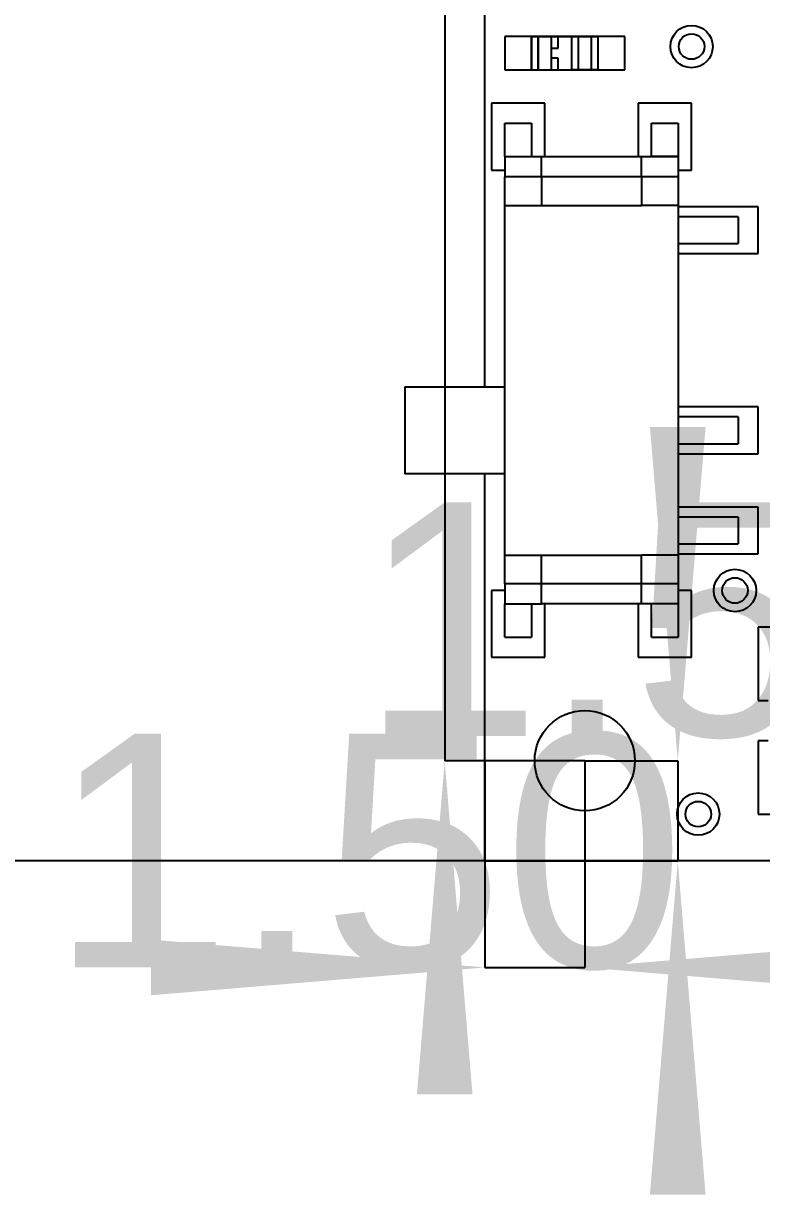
# Model space of a CAD drawing. Extents: x 78 to 182, y 87 to 136.
# Drawn here: x 90.96 to 102.02, y 86.95 to 104.5 of the extents above; entities that cross this region are included whole.
import ezdxf
from ezdxf.enums import TextEntityAlignment as Align

# ---------------------------------------------------------------- set-up
doc = ezdxf.new("R2010")
doc.units = 0
doc.layers.get('0').update_dxf_attribs({"linetype": 'CONTINUOUS'})
for name, color, linetype in [('Dimension001', 7, 'CONTINUOUS'), ('Dimension003', 7, 'CONTINUOUS'), ('Dimension004', 7, 'CONTINUOUS'), ('Dimension005', 7, 'CONTINUOUS'), ('View005', 7, 'CONTINUOUS')]:
    doc.layers.add(name, color=color, linetype=linetype)
doc.styles.get("Standard").update_dxf_attribs({"font": 'arial.ttf'})
doc.dimstyles.get("Standard").update_dxf_attribs({"dimscale": 0, "dimtxt": 2.5, "dimasz": 2.5, "dimexe": 1.25, "dimexo": 0.625, "dimtad": 1, "dimtxsty": 'STANDARD', "dimcen": 2.5, "dimazin": 3, "dimtfac": 1, "dimtmove": 0, "dimatfit": 3})

# ---------------------------------------------------------------- blocks, each defined once
blk = doc.blocks.new('*Dimension001')
at = {"color": 0}
for points in [[(83.3583, 128.95), (84.1917, 128.95), (83.775, 123.95)], [(83.3583, 86.95), (84.1917, 86.95), (83.775, 91.95)]]:
    blk.add_solid(points, dxfattribs=at)
at = {"layer": 'Dimension001'}
for p, q in [((112.875, 123.95), (83.775, 123.95)), ((83.775, 91.95), (83.775, 123.95)), ((112.875, 91.95), (83.775, 91.95))]:
    blk.add_line(p, q, dxfattribs=at)
blk.add_text('32.00', height=3.5, dxfattribs=at).set_placement((83.775, 107.95), align=Align.CENTER)
blk = doc.blocks.new('*Dimension003')
at = {"color": 0}
for points in [[(96.8583, 127.45), (97.6917, 127.45), (97.275, 122.45)], [(96.8583, 88.45), (97.6917, 88.45), (97.275, 93.45)]]:
    blk.add_solid(points, dxfattribs=at)
at = {"layer": 'Dimension003'}
for p, q in [((99.375, 122.45), (97.275, 122.45)), ((97.275, 122.45), (97.275, 93.45)), ((99.375, 93.45), (97.275, 93.45))]:
    blk.add_line(p, q, dxfattribs=at)
blk.add_text('29.00', height=3.5, dxfattribs=at).set_placement((97.275, 107.95), align=Align.CENTER)
blk = doc.blocks.new('*Dimension004')
at = {"color": 0}
for points in [[(101.185, 98.45), (100.351, 98.45), (100.768, 93.45)], [(101.185, 86.95), (100.351, 86.95), (100.768, 91.95)]]:
    blk.add_solid(points, dxfattribs=at)
at = {"layer": 'Dimension004'}
for p, q in [((99.375, 93.45), (100.768, 93.45)), ((100.768, 93.45), (100.768, 91.95)), ((97.875, 91.95), (100.768, 91.95))]:
    blk.add_line(p, q, dxfattribs=at)
blk.add_text('1.50', height=3.5, dxfattribs=at).set_placement((100.768, 93.8216), align=Align.CENTER)
blk = doc.blocks.new('*Dimension005')
at = {"color": 0}
for points in [[(92.875, 89.9365), (92.875, 90.7699), (97.875, 90.3532)], [(104.375, 89.9365), (104.375, 90.7699), (99.375, 90.3532)]]:
    blk.add_solid(points, dxfattribs=at)
at = {"layer": 'Dimension005'}
for p, q in [((97.875, 93.45), (97.875, 90.3532)), ((99.375, 93.45), (99.375, 90.3532)), ((97.875, 90.3532), (99.375, 90.3532))]:
    blk.add_line(p, q, dxfattribs=at)
blk.add_text('1.50', height=3.5, dxfattribs=at).set_placement((96.1183, 90.3532), align=Align.CENTER)

msp = doc.modelspace()

# ---------------------------------------------------------------- linework, layer by layer
at = {"layer": 'View005'}
for p, q in [((97.875, 99.05), (97.875, 104.95)), ((97.875, 99.05), (97.875, 104.95)), ((98.875, 104.3), (98.175, 104.3)), ((98.175, 104.3), (98.175, 103.8)), ((98.875, 104.3), (98.175, 104.3)), ((98.175, 104.3), (98.175, 103.8)), ((98.575, 104.3), (98.575, 103.8)), ((98.575, 103.8), (98.575, 104.3)), ((98.575, 104.3), (98.575, 103.8)), ((98.575, 103.8), (98.575, 104.3)), ((98.575, 104.3), (98.575, 103.8)), ((98.575, 103.8), (98.575, 104.3)), ((98.575, 104.3), (98.575, 103.8)), ((98.575, 103.8), (98.575, 104.3)), ((98.675, 104.3), (98.675, 103.8)), ((98.675, 103.8), (98.675, 104.3)), ((98.675, 104.3), (98.675, 103.8)), ((99.475, 104.3), (98.675, 104.3)), ((99.475, 104.3), (98.675, 104.3)), ((98.675, 104.3), (99.475, 104.3)), ((98.675, 104.3), (99.475, 104.3)), ((98.675, 103.8), (98.675, 104.3)), ((98.675, 104.3), (98.675, 103.8)), ((98.675, 103.8), (98.675, 104.3)), ((98.675, 104.3), (98.675, 103.8)), ((99.475, 104.3), (98.675, 104.3)), ((99.475, 104.3), (98.675, 104.3)), ((98.675, 104.3), (99.475, 104.3)), ((98.675, 104.3), (99.475, 104.3)), ((98.675, 103.8), (98.675, 104.3)), ((98.875, 103.8), (98.875, 104.3)), ((98.875, 103.8), (98.875, 104.3)), ((99.975, 104.3), (99.275, 104.3)), ((99.275, 104.3), (99.275, 103.8)), ((99.975, 104.3), (99.275, 104.3)), ((99.275, 104.3), (99.275, 103.8)), ((99.475, 103.8), (99.475, 104.3)), ((99.475, 103.8), (99.475, 104.3)), ((99.475, 103.8), (99.475, 104.3)), ((99.475, 103.8), (99.475, 104.3)), ((99.475, 103.8), (99.475, 104.3)), ((99.475, 103.8), (99.475, 104.3)), ((99.475, 103.8), (99.475, 104.3)), ((99.475, 103.8), (99.475, 104.3)), ((99.5109, 104.299), (99.5138, 104.299)), ((99.5118, 104.299), (99.5109, 104.299)), ((99.5109, 104.299), (99.5138, 104.299)), ((99.5118, 104.299), (99.5109, 104.299)), ((99.5146, 104.299), (99.5118, 104.299)), ((99.5146, 104.299), (99.5118, 104.299)), ((99.5211, 104.299), (99.5183, 104.299)), ((99.5211, 104.299), (99.5183, 104.299)), ((99.5191, 104.299), (99.5221, 104.299)), ((99.5191, 104.299), (99.5221, 104.299)), ((99.5221, 104.299), (99.5211, 104.299)), ((99.5221, 104.299), (99.5211, 104.299)), ((99.5222, 104.299), (99.5251, 104.299)), ((99.5231, 104.299), (99.5222, 104.299)), ((99.5222, 104.299), (99.5251, 104.299)), ((99.5231, 104.299), (99.5222, 104.299)), ((99.5259, 104.299), (99.5231, 104.299)), ((99.5259, 104.299), (99.5231, 104.299)), ((99.5324, 104.299), (99.5296, 104.299)), ((99.5324, 104.299), (99.5296, 104.299)), ((99.5304, 104.299), (99.5333, 104.299)), ((99.5304, 104.299), (99.5333, 104.299)), ((99.5333, 104.299), (99.5324, 104.299)), ((99.5333, 104.299), (99.5324, 104.299)), ((99.575, 103.8), (99.575, 104.3)), ((99.575, 103.8), (99.575, 104.3)), ((99.575, 103.8), (99.575, 104.3)), ((99.575, 103.8), (99.575, 104.3)), ((99.575, 103.8), (99.575, 104.3)), ((99.575, 103.8), (99.575, 104.3)), ((99.575, 103.8), (99.575, 104.3)), ((99.575, 103.8), (99.575, 104.3)), ((99.975, 103.8), (99.975, 104.3)), ((99.975, 103.8), (99.975, 104.3)), ((98.175, 103.8), (98.875, 103.8)), ((98.175, 103.8), (98.875, 103.8)), ((98.575, 103.8), (98.975, 103.8)), ((98.575, 103.8), (98.975, 103.8)), ((98.575, 103.8), (99.575, 103.8)), ((98.575, 103.8), (99.575, 103.8)), ((98.575, 103.8), (98.975, 103.8)), ((98.575, 103.8), (98.975, 103.8)), ((98.575, 103.8), (99.575, 103.8)), ((98.575, 103.8), (99.575, 103.8)), ((98.675, 103.8), (99.475, 103.8)), ((98.675, 103.8), (99.475, 103.8)), ((98.675, 103.8), (99.475, 103.8)), ((98.675, 103.8), (99.475, 103.8)), ((98.675, 103.8), (99.475, 103.8)), ((98.675, 103.8), (99.475, 103.8)), ((98.675, 103.8), (99.475, 103.8)), ((98.675, 103.8), (99.475, 103.8)), ((99.575, 103.8), (99.175, 103.8)), ((99.575, 103.8), (99.175, 103.8)), ((99.575, 103.8), (99.175, 103.8)), ((99.575, 103.8), (99.175, 103.8)), ((99.275, 103.8), (99.975, 103.8)), ((99.275, 103.8), (99.975, 103.8)), ((97.975, 103.3), (97.975, 102.3)), ((98.775, 103.3), (97.975, 103.3)), ((97.975, 103.3), (97.975, 102.3)), ((98.775, 103.3), (97.975, 103.3)), ((98.775, 102.5), (98.775, 103.3)), ((98.775, 102.5), (98.775, 103.3)), ((100.175, 103.3), (100.175, 102.5)), ((100.975, 103.3), (100.175, 103.3)), ((100.175, 103.3), (100.175, 102.5)), ((100.975, 103.3), (100.175, 103.3)), ((100.975, 102.3), (100.975, 103.3)), ((100.975, 102.3), (100.975, 103.3)), ((98.175, 102.5), (98.175, 103)), ((98.175, 103), (98.575, 103)), ((98.175, 102.5), (98.175, 103)), ((98.175, 103), (98.575, 103)), ((98.575, 103), (98.575, 102.5)), ((98.575, 103), (98.575, 102.5)), ((100.375, 102.5), (100.375, 103)), ((100.375, 103), (100.775, 103)), ((100.375, 102.5), (100.375, 103)), ((100.375, 103), (100.775, 103)), ((100.775, 103), (100.775, 102.5)), ((100.775, 103), (100.775, 102.5)), ((98.175, 102.5), (98.725, 102.5)), ((98.175, 102.5), (98.725, 102.5)), ((98.725, 102.5), (100.225, 102.5)), ((98.725, 102.5), (100.225, 102.5)), ((100.225, 102.5), (100.775, 102.5)), ((100.225, 102.5), (100.775, 102.5)), ((100.775, 102.5), (100.375, 102.5)), ((100.775, 102.5), (100.375, 102.5)), ((97.975, 102.3), (98.175, 102.3)), ((97.975, 102.3), (98.175, 102.3)), ((100.775, 102.3), (100.975, 102.3)), ((100.775, 102.3), (100.975, 102.3)), ((98.175, 101.77), (98.175, 102.2)), ((98.175, 101.77), (98.175, 102.2)), ((98.725, 102.2), (98.175, 102.2)), ((98.725, 102.2), (98.175, 102.2)), ((100.225, 102.2), (98.725, 102.2)), ((100.225, 102.2), (98.725, 102.2)), ((98.725, 102.2), (98.725, 101.77)), ((98.725, 102.2), (98.725, 101.77)), ((100.775, 102.2), (100.225, 102.2)), ((100.775, 102.2), (100.225, 102.2)), ((100.225, 102.2), (100.225, 101.77)), ((100.225, 102.2), (100.225, 101.77)), ((100.775, 102.2), (100.775, 101.77)), ((100.775, 102.2), (100.775, 101.77)), ((98.175, 96.53), (98.175, 101.77)), ((98.175, 96.53), (98.175, 101.77)), ((98.175, 101.77), (98.725, 101.77)), ((98.175, 101.77), (98.725, 101.77)), ((98.725, 101.77), (100.225, 101.77)), ((98.725, 101.77), (100.225, 101.77)), ((100.775, 101.77), (100.225, 101.77)), ((100.775, 101.77), (100.225, 101.77)), ((100.775, 101.77), (100.775, 96.53)), ((100.775, 101.77), (100.775, 96.53)), ((101.975, 101.75), (100.775, 101.75)), ((101.975, 101.75), (100.775, 101.75)), ((101.675, 101.6), (100.775, 101.6)), ((101.675, 101.6), (100.775, 101.6)), ((101.675, 101.6), (101.675, 101.2)), ((101.675, 101.6), (101.675, 101.2)), ((101.975, 101.05), (101.975, 101.75)), ((101.975, 101.05), (101.975, 101.75)), ((100.775, 101.2), (101.675, 101.2)), ((100.775, 101.2), (101.675, 101.2)), ((100.775, 101.05), (101.975, 101.05)), ((100.775, 101.05), (101.975, 101.05)), ((96.675, 99.05), (98.175, 99.05)), ((96.675, 99.05), (96.675, 97.75)), ((96.675, 99.05), (98.175, 99.05)), ((96.675, 99.05), (96.675, 97.75)), ((101.975, 98.75), (100.775, 98.75)), ((101.975, 98.75), (100.775, 98.75)), ((101.975, 98.05), (101.975, 98.75)), ((101.975, 98.05), (101.975, 98.75)), ((101.675, 98.6), (100.775, 98.6)), ((101.675, 98.6), (100.775, 98.6)), ((101.675, 98.6), (101.675, 98.2)), ((101.675, 98.6), (101.675, 98.2)), ((100.775, 98.2), (101.675, 98.2)), ((100.775, 98.2), (101.675, 98.2)), ((100.775, 98.05), (101.975, 98.05)), ((100.775, 98.05), (101.975, 98.05)), ((98.175, 97.75), (96.675, 97.75)), ((98.175, 97.75), (96.675, 97.75)), ((97.875, 91.95), (97.875, 97.75)), ((97.875, 91.95), (97.875, 97.75)), ((101.975, 97.25), (100.775, 97.25)), ((101.975, 97.25), (100.775, 97.25)), ((101.975, 96.55), (101.975, 97.25)), ((101.975, 96.55), (101.975, 97.25)), ((101.675, 97.1), (100.775, 97.1)), ((101.675, 97.1), (100.775, 97.1)), ((101.675, 97.1), (101.675, 96.7)), ((101.675, 97.1), (101.675, 96.7)), ((100.775, 96.7), (101.675, 96.7)), ((100.775, 96.7), (101.675, 96.7)), ((98.175, 96.1), (98.175, 96.53)), ((98.175, 96.1), (98.175, 96.53)), ((98.175, 96.53), (98.725, 96.53)), ((98.175, 96.53), (98.725, 96.53)), ((98.725, 96.1), (98.725, 96.53)), ((98.725, 96.53), (100.225, 96.53)), ((98.725, 96.1), (98.725, 96.53)), ((98.725, 96.53), (100.225, 96.53)), ((100.775, 96.53), (100.225, 96.53)), ((100.225, 96.1), (100.225, 96.53)), ((100.775, 96.53), (100.225, 96.53)), ((100.225, 96.1), (100.225, 96.53)), ((100.775, 96.55), (101.975, 96.55)), ((100.775, 96.55), (101.975, 96.55)), ((100.775, 96.53), (100.775, 96.1)), ((100.775, 96.53), (100.775, 96.1)), ((97.975, 96), (97.975, 95)), ((98.175, 96), (97.975, 96)), ((97.975, 96), (97.975, 95)), ((98.175, 96), (97.975, 96)), ((98.725, 96.1), (98.175, 96.1)), ((98.725, 96.1), (98.175, 96.1)), ((100.225, 96.1), (98.725, 96.1)), ((100.225, 96.1), (98.725, 96.1)), ((100.775, 96.1), (100.225, 96.1)), ((100.775, 96.1), (100.225, 96.1)), ((100.975, 96), (100.775, 96)), ((100.975, 96), (100.775, 96)), ((100.975, 95), (100.975, 96)), ((100.975, 95), (100.975, 96)), ((98.175, 95.3), (98.175, 95.8)), ((98.175, 95.8), (98.725, 95.8)), ((98.175, 95.3), (98.175, 95.8)), ((98.175, 95.8), (98.725, 95.8)), ((98.575, 95.8), (98.575, 95.3)), ((98.575, 95.8), (98.575, 95.3)), ((100.225, 95.8), (98.725, 95.8)), ((100.225, 95.8), (98.725, 95.8)), ((98.775, 95), (98.775, 95.8)), ((98.775, 95), (98.775, 95.8)), ((100.175, 95.8), (100.175, 95)), ((100.175, 95.8), (100.175, 95)), ((100.775, 95.8), (100.225, 95.8)), ((100.775, 95.8), (100.225, 95.8)), ((100.375, 95.3), (100.375, 95.8)), ((100.375, 95.3), (100.375, 95.8)), ((100.775, 95.8), (100.775, 95.3)), ((100.775, 95.8), (100.775, 95.3)), ((98.175, 95.3), (98.575, 95.3)), ((98.175, 95.3), (98.575, 95.3)), ((100.375, 95.3), (100.775, 95.3)), ((100.375, 95.3), (100.775, 95.3)), ((101.975, 95.45), (101.975, 94.35)), ((102.975, 95.45), (101.975, 95.45)), ((101.975, 95.45), (101.975, 94.35)), ((102.975, 95.45), (101.975, 95.45)), ((97.975, 95), (98.775, 95)), ((97.975, 95), (98.775, 95)), ((100.175, 95), (100.975, 95)), ((100.175, 95), (100.975, 95)), ((101.975, 94.35), (102.125, 94.35)), ((101.975, 94.35), (102.125, 94.35)), ((101.975, 93.75), (101.975, 92.65)), ((102.125, 93.75), (101.975, 93.75)), ((101.975, 93.75), (101.975, 92.65)), ((102.125, 93.75), (101.975, 93.75)), ((101.975, 92.65), (102.975, 92.65)), ((101.975, 92.65), (102.975, 92.65)), ((112.875, 91.95), (97.875, 91.95)), ((112.875, 91.95), (97.875, 91.95))]:
    msp.add_line(p, q, dxfattribs=at)
for centre, radius in [((100.975, 104.15), 0.3175), ((100.975, 104.15), 0.3175), ((100.975, 104.15), 0.1915), ((100.975, 104.15), 0.1915), ((101.625, 96), 0.3175), ((101.625, 96), 0.3175), ((101.625, 96), 0.1915), ((101.625, 96), 0.1915), ((99.375, 93.45), 0.751), ((99.375, 93.45), 0.751), ((101.075, 92.65), 0.3175), ((101.075, 92.65), 0.3175), ((101.075, 92.65), 0.1915), ((101.075, 92.65), 0.1915)]:
    msp.add_circle(centre, radius, dxfattribs=at)
msp.add_ellipse((98.175, 102.2), major_axis=(0, 0.3), ratio=0, start_param=0, end_param=-4.71239, dxfattribs=at)
msp.add_ellipse((98.175, 102.2), major_axis=(0, 0.3), ratio=0, start_param=0, end_param=-4.71239, dxfattribs=at)
for points, degree in [([(98.975, 104.3), (98.575, 104.3)], 1), ([(98.575, 104.3), (99.575, 104.3)], 1), ([(98.975, 104.3), (98.575, 104.3)], 1), ([(98.575, 104.3), (99.575, 104.3)], 1), ([(98.975, 104.3), (98.575, 104.3)], 1), ([(98.575, 104.3), (99.575, 104.3)], 1), ([(98.975, 104.3), (98.575, 104.3)], 1), ([(98.575, 104.3), (99.575, 104.3)], 1), ([(98.975, 104.125), (98.975, 104.3)], 1), ([(98.975, 104.125), (98.975, 104.3)], 1), ([(98.975, 104.125), (98.975, 104.3)], 1), ([(98.975, 104.125), (98.975, 104.3)], 1), ([(99.175, 104.3), (99.175, 103.8)], 1), ([(99.575, 104.3), (99.175, 104.3)], 1), ([(99.175, 104.3), (99.175, 103.8)], 1), ([(99.575, 104.3), (99.175, 104.3)], 1), ([(99.175, 104.3), (99.175, 103.8)], 1), ([(99.575, 104.3), (99.175, 104.3)], 1), ([(99.175, 104.3), (99.175, 103.8)], 1), ([(99.575, 104.3), (99.175, 104.3)], 1), ([(99.3899, 104.299), (99.3947, 104.299)], 1), ([(99.3947, 104.299), (99.3899, 104.299)], 1), ([(99.3899, 104.299), (99.3947, 104.299)], 1), ([(99.3947, 104.299), (99.3899, 104.299)], 1), ([(99.3929, 104.299), (99.39, 104.299), (99.3912, 104.299)], 2), ([(99.3929, 104.299), (99.39, 104.299), (99.3912, 104.299)], 2), ([(99.3912, 104.299), (99.3966, 104.299), (99.3947, 104.299)], 2), ([(99.3912, 104.299), (99.3966, 104.299), (99.3947, 104.299)], 2), ([(99.3947, 104.299), (99.3967, 104.299), (99.3929, 104.299)], 2), ([(99.3947, 104.299), (99.3967, 104.299), (99.3929, 104.299)], 2), ([(99.4138, 104.299), (99.4127, 104.299), (99.4138, 104.299)], 2), ([(99.4138, 104.299), (99.4127, 104.299), (99.4138, 104.299)], 2), ([(99.4177, 104.299), (99.4177, 104.299)], 1), ([(99.4177, 104.299), (99.4177, 104.299)], 1), ([(98.875, 104.125), (98.975, 104.125)], 1), ([(98.875, 104.125), (98.975, 104.125)], 1), ([(98.875, 104.125), (98.975, 104.125)], 1), ([(98.875, 104.125), (98.975, 104.125)], 1), ([(98.975, 103.975), (98.875, 103.975)], 1), ([(98.975, 103.975), (98.875, 103.975)], 1), ([(98.975, 103.975), (98.875, 103.975)], 1), ([(98.975, 103.975), (98.875, 103.975)], 1), ([(98.975, 103.8), (98.975, 103.975)], 1), ([(98.975, 103.8), (98.975, 103.975)], 1), ([(98.975, 103.8), (98.975, 103.975)], 1), ([(98.975, 103.8), (98.975, 103.975)], 1)]:
    msp.add_open_spline(points, degree=degree, dxfattribs=at)
for points, knots in [([(98.725, 102.2), (98.725, 102.279), (98.725, 102.356), (98.725, 102.412), (98.725, 102.469), (98.725, 102.498), (98.725, 102.5)], [1.5708, 1.5708, 1.5708, 1.5708, 2.35619, 2.35619, 2.35619, 3.14159, 3.14159, 3.14159, 3.14159]), ([(98.725, 102.2), (98.725, 102.279), (98.725, 102.356), (98.725, 102.412), (98.725, 102.469), (98.725, 102.498), (98.725, 102.5)], [1.5708, 1.5708, 1.5708, 1.5708, 2.35619, 2.35619, 2.35619, 3.14159, 3.14159, 3.14159, 3.14159]), ([(100.225, 102.2), (100.225, 102.279), (100.225, 102.356), (100.225, 102.412), (100.225, 102.469), (100.225, 102.498), (100.225, 102.5)], [1.5708, 1.5708, 1.5708, 1.5708, 2.35619, 2.35619, 2.35619, 3.14159, 3.14159, 3.14159, 3.14159]), ([(100.225, 102.2), (100.225, 102.279), (100.225, 102.356), (100.225, 102.412), (100.225, 102.469), (100.225, 102.498), (100.225, 102.5)], [1.5708, 1.5708, 1.5708, 1.5708, 2.35619, 2.35619, 2.35619, 3.14159, 3.14159, 3.14159, 3.14159]), ([(100.775, 102.5), (100.775, 102.498), (100.775, 102.469), (100.775, 102.412), (100.775, 102.356), (100.775, 102.279), (100.775, 102.2)], [4.71239, 4.71239, 4.71239, 4.71239, 5.49779, 5.49779, 5.49779, 6.28319, 6.28319, 6.28319, 6.28319]), ([(100.775, 102.5), (100.775, 102.498), (100.775, 102.469), (100.775, 102.412), (100.775, 102.356), (100.775, 102.279), (100.775, 102.2)], [4.71239, 4.71239, 4.71239, 4.71239, 5.49779, 5.49779, 5.49779, 6.28319, 6.28319, 6.28319, 6.28319]), ([(98.175, 96.1), (98.175, 96.0213), (98.175, 95.9437), (98.175, 95.8879), (98.175, 95.831), (98.175, 95.8017), (98.175, 95.8)], [3.14159, 3.14159, 3.14159, 3.14159, 3.92699, 3.92699, 3.92699, 4.71239, 4.71239, 4.71239, 4.71239]), ([(98.175, 96.1), (98.175, 96.0213), (98.175, 95.9437), (98.175, 95.8879), (98.175, 95.831), (98.175, 95.8017), (98.175, 95.8)], [3.14159, 3.14159, 3.14159, 3.14159, 3.92699, 3.92699, 3.92699, 4.71239, 4.71239, 4.71239, 4.71239]), ([(98.725, 95.8), (98.725, 95.8017), (98.725, 95.831), (98.725, 95.8879), (98.725, 95.9437), (98.725, 96.0213), (98.725, 96.1)], [0, 0, 0, 0, 0.785398, 0.785398, 0.785398, 1.5708, 1.5708, 1.5708, 1.5708]), ([(98.725, 95.8), (98.725, 95.8017), (98.725, 95.831), (98.725, 95.8879), (98.725, 95.9437), (98.725, 96.0213), (98.725, 96.1)], [0, 0, 0, 0, 0.785398, 0.785398, 0.785398, 1.5708, 1.5708, 1.5708, 1.5708]), ([(100.225, 95.8), (100.225, 95.8017), (100.225, 95.831), (100.225, 95.8879), (100.225, 95.9437), (100.225, 96.0213), (100.225, 96.1)], [0, 0, 0, 0, 0.785398, 0.785398, 0.785398, 1.5708, 1.5708, 1.5708, 1.5708]), ([(100.225, 95.8), (100.225, 95.8017), (100.225, 95.831), (100.225, 95.8879), (100.225, 95.9437), (100.225, 96.0213), (100.225, 96.1)], [0, 0, 0, 0, 0.785398, 0.785398, 0.785398, 1.5708, 1.5708, 1.5708, 1.5708]), ([(100.775, 96.1), (100.775, 96.0213), (100.775, 95.9437), (100.775, 95.8879), (100.775, 95.831), (100.775, 95.8017), (100.775, 95.8)], [3.14159, 3.14159, 3.14159, 3.14159, 3.92699, 3.92699, 3.92699, 4.71239, 4.71239, 4.71239, 4.71239]), ([(100.775, 96.1), (100.775, 96.0213), (100.775, 95.9437), (100.775, 95.8879), (100.775, 95.831), (100.775, 95.8017), (100.775, 95.8)], [3.14159, 3.14159, 3.14159, 3.14159, 3.92699, 3.92699, 3.92699, 4.71239, 4.71239, 4.71239, 4.71239])]:
    msp.add_open_spline(points, degree=3, knots=knots, dxfattribs=at)

# ---------------------------------------------------------------- dimensions: what is measured, and where the dimension line sits
at = {"layer": 'Dimension001'}
dim = msp.add_linear_dim(base=(83.775, 107.95), p1=(112.875, 91.95), p2=(112.875, 123.95), angle=90, text='32.00', dimstyle='STANDARD', dxfattribs=at)
dim.commit()
dim.dimension.update_dxf_attribs({"geometry": '*Dimension001', "text_midpoint": (88.775, 107.95)})
at = {"layer": 'Dimension003'}
dim = msp.add_linear_dim(base=(97.275, 107.95), p1=(99.375, 122.45), p2=(99.375, 93.45), angle=90, text='29.00', dimstyle='STANDARD', dxfattribs=at)
dim.commit()
dim.dimension.update_dxf_attribs({"geometry": '*Dimension003', "text_midpoint": (92.275, 107.95)})
at = {"layer": 'Dimension004'}
dim = msp.add_linear_dim(base=(100.768, 93.8216), p1=(99.375, 93.45), p2=(97.875, 91.95), angle=90, text='1.50', dimstyle='STANDARD', dxfattribs=at)
dim.commit()
dim.dimension.update_dxf_attribs({"geometry": '*Dimension004', "text_midpoint": (97.2324, 90.2861)})
at = {"layer": 'Dimension005'}
dim = msp.add_linear_dim(base=(96.1183, 90.3532), p1=(97.875, 93.45), p2=(99.375, 93.45), text='1.50', dimstyle='STANDARD', dxfattribs=at)
dim.commit()
dim.dimension.update_dxf_attribs({"geometry": '*Dimension005', "text_midpoint": (96.1183, 95.3532)})

doc.saveas('drawing.dxf')
